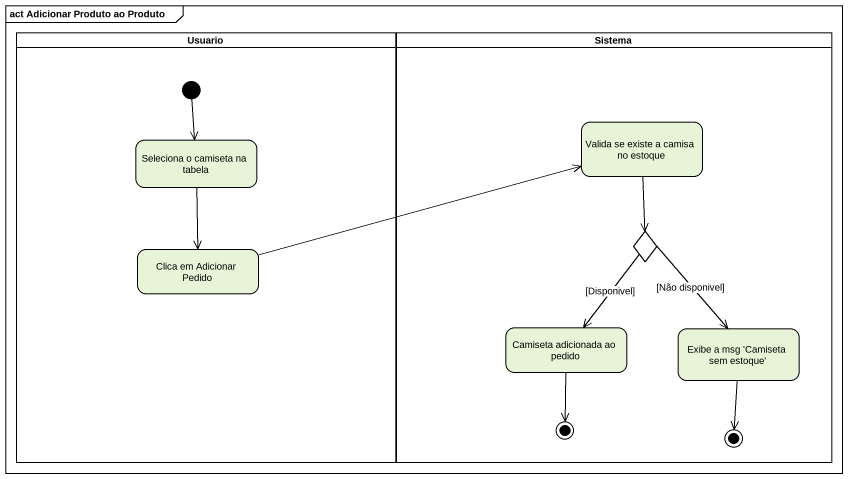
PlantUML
@startuml
mainframe act Adicionar Produto ao Produto
hide empty description
state Usuario <<partition>> {
  state "Seleciona o camiseta na tabela" as Seleciona_o_camiseta_na
  state "Clica em Adicionar Pedido" as Clica_em_Adicionar_Pedido
  [*] --> Seleciona_o_camiseta_na
}
state Sistema <<partition>> {
  state "Valida se existe a camisa no estoque" as Valida_se_existe_a_camisa
  state choice1 <<choice>>
  state "Camiseta adicionada ao pedido" as Camiseta_adicionada_ao
  state "Exibe a msg 'Camiseta sem estoque'" as Exibe_a_msg_Camiseta_sem
  state final1 <<end>>
  state final2 <<end>>
}
Valida_se_existe_a_camisa --> choice1
Seleciona_o_camiseta_na --> Clica_em_Adicionar_Pedido
choice1 --> Camiseta_adicionada_ao : [Disponivel]
choice1 --> Exibe_a_msg_Camiseta_sem : [Não disponivel]
Clica_em_Adicionar_Pedido -right-> Valida_se_existe_a_camisa
Camiseta_adicionada_ao --> final1
Exibe_a_msg_Camiseta_sem --> final2
@enduml
